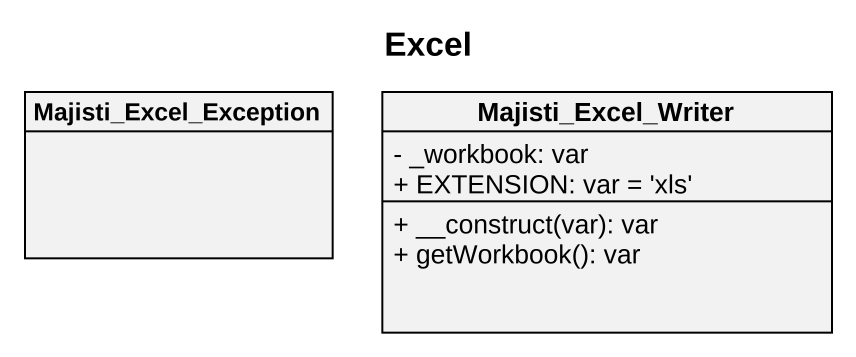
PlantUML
@startuml
title Excel
hide circle
hide empty members
skinparam classAttributeIconSize 0
class Majisti_Excel_Exception
class Majisti_Excel_Writer {
  - _workbook: var
  + EXTENSION: var = 'xls'
  + __construct(var): var
  + getWorkbook(): var
}
@enduml
